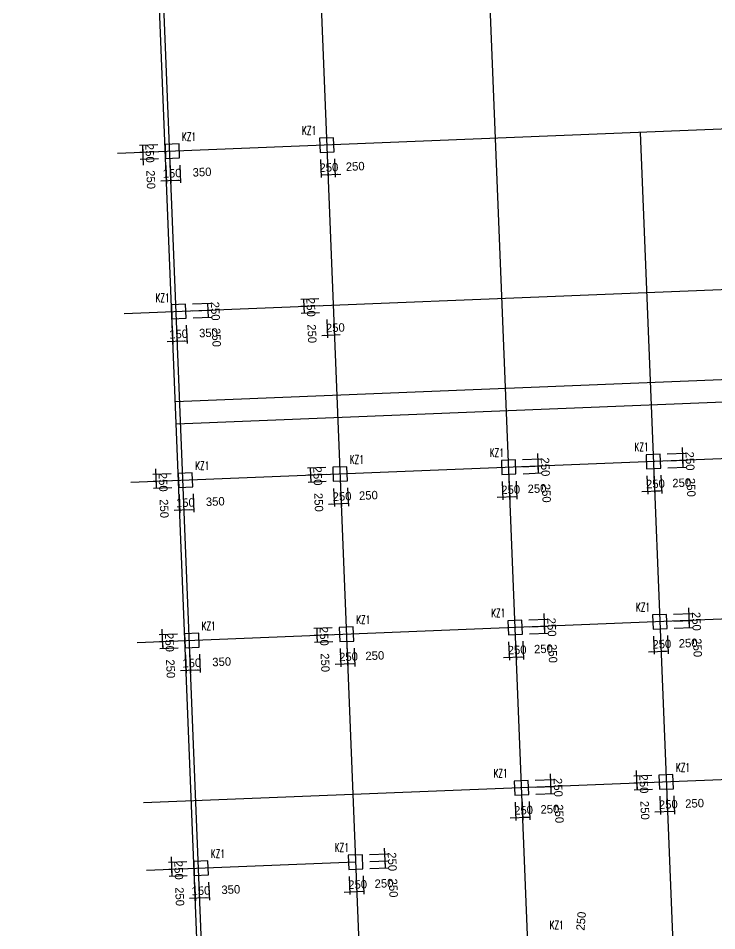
# Model space of a CAD drawing. Extents: x 387171 to 699106, y 11966 to 245688.
# Drawn here: x 476181 to 501018, y 74493 to 106920 of the extents above; entities that cross this region are included whole.
import ezdxf

# ---------------------------------------------------------------- set-up
doc = ezdxf.new("R2010")
doc.units = 0
doc.header["$LTSCALE"] = 100
doc.header["$MEASUREMENT"] = 0
for name, color, linetype in [('COLU', 7, 'Continuous'), ('DIM', 3, 'Continuous'), ('DOTE', 253, 'Continuous'), ('NUM', 7, 'Continuous'), ('Q-dote', 253, 'Continuous')]:
    doc.layers.add(name, color=color, linetype=linetype)
doc.styles.add('hztxt', font='hztxt')
doc.styles.get("Standard").update_dxf_attribs({"font": 'standard'})
doc.dimstyles.get("Standard").update_dxf_attribs({"dimtxt": 300, "dimasz": 100, "dimexe": 100, "dimexo": 250, "dimgap": 100, "dimtad": 0, "dimtoh": 1, "dimdec": 0, "dimdsep": 46, "dimcen": 0.09, "dimclrt": 7, "dimadec": 0, "dimazin": 0, "dimtfac": 1, "dimtdec": 4, "dimtofl": 0, "dimtmove": 0, "dimatfit": 3, "dimfxl": 1, "dimtolj": 1, "dimtzin": 0, "dimarcsym": 0})

# ---------------------------------------------------------------- blocks, each defined once
blk = doc.blocks.new('*D1475')
at = {"layer": 'DIM', "color": 0, "linetype": 'ByBlock', "lineweight": -2}
for p, q in [((498155, 80188), (498182, 79538)), ((498713, 80010), (498064, 79984)), ((498723, 79760), (498074, 79734))]:
    blk.add_line(p, q, dxfattribs=at)
for points in [[(498163, 79988), (498143, 80087), (498176, 80088)], [(498174, 79738), (498194, 79639), (498161, 79637)]]:
    blk.add_solid(points, dxfattribs=at)
at = {"layer": 'DIM', "color": 7, "linetype": 'Continuous', "lineweight": -2, "insert": (498425, 79708), "char_height": 300, "width": 566.67, "attachment_point": 5, "rotation": 272.2988, "style": 'hztxt'}
blk.add_mtext('250', dxfattribs=at)
blk = doc.blocks.new('*D1007')
at = {"layer": 'DIM', "color": 0, "linetype": 'ByBlock', "lineweight": -2}
for p, q in [((498723, 79760), (498074, 79734)), ((498733, 79510), (498084, 79484)), ((498174, 79738), (498184, 79488))]:
    blk.add_line(p, q, dxfattribs=at)
for points in [[(498174, 79738), (498194, 79639), (498161, 79637)], [(498184, 79488), (498163, 79587), (498196, 79589)]]:
    blk.add_solid(points, dxfattribs=at)
at = {"layer": 'DIM', "color": 7, "linetype": 'Continuous', "lineweight": -2, "insert": (498462, 78772), "char_height": 300, "width": 566.67, "attachment_point": 5, "rotation": 272.2988, "style": 'hztxt'}
blk.add_mtext('250', dxfattribs=at)
blk = doc.blocks.new('*D597')
at = {"layer": 'DIM', "color": 0, "linetype": 'ByBlock', "lineweight": -2}
for p, q in [((498993, 79271), (499019, 78621)), ((499243, 79281), (499269, 78631)), ((498815, 78713), (499465, 78739))]:
    blk.add_line(p, q, dxfattribs=at)
for points in [[(499015, 78721), (498916, 78700), (498914, 78734)], [(499265, 78731), (499364, 78752), (499365, 78718)]]:
    blk.add_solid(points, dxfattribs=at)
at = {"layer": 'DIM', "color": 7, "linetype": 'Continuous', "lineweight": -2, "insert": (499295, 78982), "char_height": 300, "width": 566.67, "attachment_point": 5, "rotation": 2.2988, "style": 'hztxt'}
blk.add_mtext('250', dxfattribs=at)
blk = doc.blocks.new('*D519')
at = {"layer": 'DIM', "color": 0, "linetype": 'ByBlock', "lineweight": -2}
for p, q in [((499243, 79281), (499269, 78631)), ((499493, 79291), (499519, 78641)), ((499265, 78731), (499515, 78741))]:
    blk.add_line(p, q, dxfattribs=at)
for points in [[(499265, 78731), (499364, 78752), (499365, 78718)], [(499515, 78741), (499415, 78720), (499414, 78754)]]:
    blk.add_solid(points, dxfattribs=at)
at = {"layer": 'DIM', "color": 7, "linetype": 'Continuous', "lineweight": -2, "insert": (500230, 79020), "char_height": 300, "width": 566.67, "attachment_point": 5, "rotation": 2.2988, "style": 'hztxt'}
blk.add_mtext('250', dxfattribs=at)
blk = doc.blocks.new('*D109')
at = {"layer": 'DIM', "color": 0, "linetype": 'ByBlock', "lineweight": -2}
for p, q in [((498764, 84966), (498790, 84316)), ((499014, 84976), (499040, 84326)), ((498587, 84408), (499236, 84434))]:
    blk.add_line(p, q, dxfattribs=at)
for points in [[(498786, 84416), (498687, 84396), (498686, 84429)], [(499036, 84426), (499135, 84447), (499137, 84414)]]:
    blk.add_solid(points, dxfattribs=at)
at = {"layer": 'DIM', "color": 7, "linetype": 'Continuous', "lineweight": -2, "insert": (499066, 84678), "char_height": 300, "width": 566.67, "attachment_point": 5, "rotation": 2.2988, "style": 'hztxt'}
blk.add_mtext('250', dxfattribs=at)
blk = doc.blocks.new('*D2663')
at = {"layer": 'DIM', "color": 0, "linetype": 'ByBlock', "lineweight": -2}
for p, q in [((499014, 84976), (499040, 84326)), ((499264, 84986), (499290, 84336)), ((499036, 84426), (499286, 84436))]:
    blk.add_line(p, q, dxfattribs=at)
for points in [[(499036, 84426), (499135, 84447), (499137, 84414)], [(499286, 84436), (499187, 84416), (499185, 84449)]]:
    blk.add_solid(points, dxfattribs=at)
at = {"layer": 'DIM', "color": 7, "linetype": 'Continuous', "lineweight": -2, "insert": (500002, 84715), "char_height": 300, "width": 566.67, "attachment_point": 5, "rotation": 2.2988, "style": 'hztxt'}
blk.add_mtext('250', dxfattribs=at)
blk = doc.blocks.new('*D2628')
at = {"layer": 'DIM', "color": 0, "linetype": 'ByBlock', "lineweight": -2}
for p, q in [((499494, 85496), (500143, 85522)), ((500053, 85268), (500043, 85518)), ((499504, 85246), (500153, 85272))]:
    blk.add_line(p, q, dxfattribs=at)
for points in [[(500043, 85518), (500064, 85418), (500031, 85417)], [(500053, 85268), (500033, 85367), (500066, 85368)]]:
    blk.add_solid(points, dxfattribs=at)
at = {"layer": 'DIM', "color": 7, "linetype": 'Continuous', "lineweight": -2, "insert": (500332, 84552), "char_height": 300, "width": 566.67, "attachment_point": 5, "rotation": 272.2988, "style": 'hztxt'}
blk.add_mtext('250', dxfattribs=at)
blk = doc.blocks.new('*D2179')
at = {"layer": 'DIM', "color": 0, "linetype": 'ByBlock', "lineweight": -2}
for p, q in [((500051, 85318), (500025, 85967)), ((499484, 85745), (500133, 85771)), ((499494, 85496), (500143, 85522))]:
    blk.add_line(p, q, dxfattribs=at)
for points in [[(500033, 85767), (500013, 85867), (500046, 85868)], [(500043, 85518), (500064, 85418), (500031, 85417)]]:
    blk.add_solid(points, dxfattribs=at)
at = {"layer": 'DIM', "color": 7, "linetype": 'Continuous', "lineweight": -2, "insert": (500295, 85487), "char_height": 300, "width": 566.67, "attachment_point": 5, "rotation": 272.2988, "style": 'hztxt'}
blk.add_mtext('250', dxfattribs=at)
blk = doc.blocks.new('*D1753')
at = {"layer": 'DIM', "color": 0, "linetype": 'ByBlock', "lineweight": -2}
for p, q in [((498536, 90661), (498562, 90012)), ((498785, 90671), (498812, 90022)), ((498358, 90104), (499007, 90130))]:
    blk.add_line(p, q, dxfattribs=at)
for points in [[(498558, 90112), (498458, 90091), (498457, 90124)], [(498808, 90122), (498907, 90142), (498908, 90109)]]:
    blk.add_solid(points, dxfattribs=at)
at = {"layer": 'DIM', "color": 7, "linetype": 'Continuous', "lineweight": -2, "insert": (498838, 90373), "char_height": 300, "width": 566.67, "attachment_point": 5, "rotation": 2.2988, "style": 'hztxt'}
blk.add_mtext('250', dxfattribs=at)
blk = doc.blocks.new('*D1670')
at = {"layer": 'DIM', "color": 0, "linetype": 'ByBlock', "lineweight": -2}
for p, q in [((498785, 90671), (498812, 90022)), ((499035, 90681), (499061, 90032)), ((498808, 90122), (499057, 90132))]:
    blk.add_line(p, q, dxfattribs=at)
for points in [[(498808, 90122), (498907, 90142), (498908, 90109)], [(499057, 90132), (498958, 90111), (498957, 90144)]]:
    blk.add_solid(points, dxfattribs=at)
at = {"layer": 'DIM', "color": 7, "linetype": 'Continuous', "lineweight": -2, "insert": (499773, 90411), "char_height": 300, "width": 566.67, "attachment_point": 5, "rotation": 2.2988, "style": 'hztxt'}
blk.add_mtext('250', dxfattribs=at)
blk = doc.blocks.new('*D1255')
at = {"layer": 'DIM', "color": 0, "linetype": 'ByBlock', "lineweight": -2}
for p, q in [((499265, 91191), (499914, 91217)), ((499825, 90963), (499815, 91213)), ((499275, 90941), (499925, 90967))]:
    blk.add_line(p, q, dxfattribs=at)
for points in [[(499815, 91213), (499835, 91114), (499802, 91112)], [(499825, 90963), (499804, 91063), (499837, 91064)]]:
    blk.add_solid(points, dxfattribs=at)
at = {"layer": 'DIM', "color": 7, "linetype": 'Continuous', "lineweight": -2, "insert": (500104, 90247), "char_height": 300, "width": 566.67, "attachment_point": 5, "rotation": 272.2988, "style": 'hztxt'}
blk.add_mtext('250', dxfattribs=at)
blk = doc.blocks.new('*D790')
at = {"layer": 'DIM', "color": 0, "linetype": 'ByBlock', "lineweight": -2}
for p, q in [((499255, 91441), (499904, 91467)), ((499823, 91013), (499797, 91663)), ((499265, 91191), (499914, 91217))]:
    blk.add_line(p, q, dxfattribs=at)
for points in [[(499805, 91463), (499784, 91562), (499817, 91563)], [(499815, 91213), (499835, 91114), (499802, 91112)]]:
    blk.add_solid(points, dxfattribs=at)
at = {"layer": 'DIM', "color": 7, "linetype": 'Continuous', "lineweight": -2, "insert": (500066, 91183), "char_height": 300, "width": 566.67, "attachment_point": 5, "rotation": 272.2988, "style": 'hztxt'}
blk.add_mtext('250', dxfattribs=at)
blk = doc.blocks.new('*D2690')
at = {"layer": 'DIM', "color": 0, "linetype": 'ByBlock', "lineweight": -2}
for p, q in [((493847, 79064), (493873, 78414)), ((494097, 79074), (494123, 78424)), ((493669, 78506), (494319, 78532))]:
    blk.add_line(p, q, dxfattribs=at)
for points in [[(493869, 78514), (493770, 78494), (493769, 78527)], [(494119, 78524), (494218, 78545), (494220, 78512)]]:
    blk.add_solid(points, dxfattribs=at)
at = {"layer": 'DIM', "color": 7, "linetype": 'Continuous', "lineweight": -2, "insert": (494149, 78776), "char_height": 300, "width": 566.67, "attachment_point": 5, "rotation": 2.2988, "style": 'hztxt'}
blk.add_mtext('250', dxfattribs=at)
blk = doc.blocks.new('*D2617')
at = {"layer": 'DIM', "color": 0, "linetype": 'ByBlock', "lineweight": -2}
for p, q in [((494097, 79074), (494123, 78424)), ((494347, 79084), (494373, 78435)), ((494119, 78524), (494369, 78534))]:
    blk.add_line(p, q, dxfattribs=at)
for points in [[(494119, 78524), (494218, 78545), (494220, 78512)], [(494369, 78534), (494269, 78514), (494268, 78547)]]:
    blk.add_solid(points, dxfattribs=at)
at = {"layer": 'DIM', "color": 7, "linetype": 'Continuous', "lineweight": -2, "insert": (495085, 78813), "char_height": 300, "width": 566.67, "attachment_point": 5, "rotation": 2.2988, "style": 'hztxt'}
blk.add_mtext('250', dxfattribs=at)
blk = doc.blocks.new('*D2211')
at = {"layer": 'DIM', "color": 0, "linetype": 'ByBlock', "lineweight": -2}
for p, q in [((494576, 79594), (495226, 79620)), ((495136, 79366), (495126, 79616)), ((494586, 79344), (495236, 79370))]:
    blk.add_line(p, q, dxfattribs=at)
for points in [[(495126, 79616), (495147, 79516), (495113, 79515)], [(495136, 79366), (495115, 79465), (495149, 79466)]]:
    blk.add_solid(points, dxfattribs=at)
at = {"layer": 'DIM', "color": 7, "linetype": 'Continuous', "lineweight": -2, "insert": (495415, 78650), "char_height": 300, "width": 566.67, "attachment_point": 5, "rotation": 272.2988, "style": 'hztxt'}
blk.add_mtext('250', dxfattribs=at)
blk = doc.blocks.new('*D1743')
at = {"layer": 'DIM', "color": 0, "linetype": 'ByBlock', "lineweight": -2}
for p, q in [((494566, 79843), (495216, 79869)), ((495134, 79416), (495108, 80065)), ((494576, 79594), (495226, 79620))]:
    blk.add_line(p, q, dxfattribs=at)
for points in [[(495116, 79865), (495095, 79965), (495129, 79966)], [(495126, 79616), (495147, 79516), (495113, 79515)]]:
    blk.add_solid(points, dxfattribs=at)
at = {"layer": 'DIM', "color": 7, "linetype": 'Continuous', "lineweight": -2, "insert": (495377, 79585), "char_height": 300, "width": 566.67, "attachment_point": 5, "rotation": 272.2988, "style": 'hztxt'}
blk.add_mtext('250', dxfattribs=at)
blk = doc.blocks.new('*D1336')
at = {"layer": 'DIM', "color": 0, "linetype": 'ByBlock', "lineweight": -2}
for p, q in [((495832, 74139), (496480, 74082)), ((496380, 74091), (496358, 73842)), ((495810, 73890), (496458, 73833))]:
    blk.add_line(p, q, dxfattribs=at)
for points in [[(496358, 73842), (496350, 73943), (496384, 73940)], [(496380, 74091), (496388, 73990), (496355, 73993)]]:
    blk.add_solid(points, dxfattribs=at)
at = {"layer": 'DIM', "color": 7, "linetype": 'Continuous', "lineweight": -2, "insert": (496195, 74836), "char_height": 300, "width": 566.67, "attachment_point": 5, "rotation": 84.9316, "style": 'hztxt'}
blk.add_mtext('250', dxfattribs=at)
blk = doc.blocks.new('*D333')
at = {"layer": 'DIM', "color": 0, "linetype": 'ByBlock', "lineweight": -2}
for p, q in [((493618, 84759), (493645, 84110)), ((493868, 84769), (493894, 84120)), ((493441, 84202), (494090, 84228))]:
    blk.add_line(p, q, dxfattribs=at)
for points in [[(493640, 84210), (493541, 84189), (493540, 84222)], [(493890, 84220), (493990, 84240), (493991, 84207)]]:
    blk.add_solid(points, dxfattribs=at)
at = {"layer": 'DIM', "color": 7, "linetype": 'Continuous', "lineweight": -2, "insert": (493920, 84471), "char_height": 300, "width": 566.67, "attachment_point": 5, "rotation": 2.2988, "style": 'hztxt'}
blk.add_mtext('250', dxfattribs=at)
blk = doc.blocks.new('*D2895')
at = {"layer": 'DIM', "color": 0, "linetype": 'ByBlock', "lineweight": -2}
for p, q in [((493868, 84769), (493894, 84120)), ((494118, 84779), (494144, 84130)), ((493890, 84220), (494140, 84230))]:
    blk.add_line(p, q, dxfattribs=at)
for points in [[(493890, 84220), (493990, 84240), (493991, 84207)], [(494140, 84230), (494041, 84209), (494040, 84242)]]:
    blk.add_solid(points, dxfattribs=at)
at = {"layer": 'DIM', "color": 7, "linetype": 'Continuous', "lineweight": -2, "insert": (494856, 84509), "char_height": 300, "width": 566.67, "attachment_point": 5, "rotation": 2.2988, "style": 'hztxt'}
blk.add_mtext('250', dxfattribs=at)
blk = doc.blocks.new('*D2512')
at = {"layer": 'DIM', "color": 0, "linetype": 'ByBlock', "lineweight": -2}
for p, q in [((494348, 85289), (494997, 85315)), ((494907, 85061), (494897, 85311)), ((494358, 85039), (495007, 85065))]:
    blk.add_line(p, q, dxfattribs=at)
for points in [[(494897, 85311), (494918, 85212), (494885, 85211)], [(494907, 85061), (494887, 85161), (494920, 85162)]]:
    blk.add_solid(points, dxfattribs=at)
at = {"layer": 'DIM', "color": 7, "linetype": 'Continuous', "lineweight": -2, "insert": (495186, 84345), "char_height": 300, "width": 566.67, "attachment_point": 5, "rotation": 272.2988, "style": 'hztxt'}
blk.add_mtext('250', dxfattribs=at)
blk = doc.blocks.new('*D2425')
at = {"layer": 'DIM', "color": 0, "linetype": 'ByBlock', "lineweight": -2}
for p, q in [((494905, 85111), (494879, 85761)), ((494338, 85539), (494987, 85565)), ((494348, 85289), (494997, 85315))]:
    blk.add_line(p, q, dxfattribs=at)
for points in [[(494887, 85561), (494867, 85660), (494900, 85661)], [(494897, 85311), (494918, 85212), (494885, 85211)]]:
    blk.add_solid(points, dxfattribs=at)
at = {"layer": 'DIM', "color": 7, "linetype": 'Continuous', "lineweight": -2, "insert": (495149, 85281), "char_height": 300, "width": 566.67, "attachment_point": 5, "rotation": 272.2988, "style": 'hztxt'}
blk.add_mtext('250', dxfattribs=at)
blk = doc.blocks.new('*D1320')
at = {"layer": 'DIM', "color": 0, "linetype": 'ByBlock', "lineweight": -2}
for p, q in [((493390, 90455), (493416, 89805)), ((493640, 90465), (493666, 89815)), ((493212, 89897), (493862, 89923))]:
    blk.add_line(p, q, dxfattribs=at)
for points in [[(493412, 89905), (493313, 89885), (493311, 89918)], [(493662, 89915), (493761, 89936), (493762, 89903)]]:
    blk.add_solid(points, dxfattribs=at)
at = {"layer": 'DIM', "color": 7, "linetype": 'Continuous', "lineweight": -2, "insert": (493692, 90167), "char_height": 300, "width": 566.67, "attachment_point": 5, "rotation": 2.2988, "style": 'hztxt'}
blk.add_mtext('250', dxfattribs=at)
blk = doc.blocks.new('*D897')
at = {"layer": 'DIM', "color": 0, "linetype": 'ByBlock', "lineweight": -2}
for p, q in [((493889, 90475), (493915, 89825)), ((493640, 90465), (493666, 89815)), ((493662, 89915), (493911, 89925))]:
    blk.add_line(p, q, dxfattribs=at)
for points in [[(493662, 89915), (493761, 89936), (493762, 89903)], [(493911, 89925), (493812, 89905), (493811, 89938)]]:
    blk.add_solid(points, dxfattribs=at)
at = {"layer": 'DIM', "color": 7, "linetype": 'Continuous', "lineweight": -2, "insert": (494627, 90204), "char_height": 300, "width": 566.67, "attachment_point": 5, "rotation": 2.2988, "style": 'hztxt'}
blk.add_mtext('250', dxfattribs=at)
blk = doc.blocks.new('*D447')
at = {"layer": 'DIM', "color": 0, "linetype": 'ByBlock', "lineweight": -2}
for p, q in [((494119, 90984), (494769, 91011)), ((494679, 90757), (494669, 91007)), ((494129, 90735), (494779, 90761))]:
    blk.add_line(p, q, dxfattribs=at)
for points in [[(494669, 91007), (494689, 90907), (494656, 90906)], [(494679, 90757), (494658, 90856), (494691, 90857)]]:
    blk.add_solid(points, dxfattribs=at)
at = {"layer": 'DIM', "color": 7, "linetype": 'Continuous', "lineweight": -2, "insert": (494958, 90041), "char_height": 300, "width": 566.67, "attachment_point": 5, "rotation": 272.2988, "style": 'hztxt'}
blk.add_mtext('250', dxfattribs=at)
blk = doc.blocks.new('*D409')
at = {"layer": 'DIM', "color": 0, "linetype": 'ByBlock', "lineweight": -2}
for p, q in [((494677, 90807), (494651, 91456)), ((494109, 91234), (494759, 91260)), ((494119, 90984), (494769, 91011))]:
    blk.add_line(p, q, dxfattribs=at)
for points in [[(494659, 91256), (494638, 91356), (494671, 91357)], [(494669, 91007), (494689, 90907), (494656, 90906)]]:
    blk.add_solid(points, dxfattribs=at)
at = {"layer": 'DIM', "color": 7, "linetype": 'Continuous', "lineweight": -2, "insert": (494920, 90976), "char_height": 300, "width": 566.67, "attachment_point": 5, "rotation": 272.2988, "style": 'hztxt'}
blk.add_mtext('250', dxfattribs=at)
blk = doc.blocks.new('*D1573')
at = {"layer": 'DIM', "color": 0, "linetype": 'ByBlock', "lineweight": -2}
for p, q in [((482173, 76944), (481523, 76918)), ((481615, 77122), (481641, 76472)), ((482183, 76694), (481533, 76668))]:
    blk.add_line(p, q, dxfattribs=at)
for points in [[(481623, 76922), (481602, 77021), (481636, 77022)], [(481633, 76672), (481654, 76573), (481621, 76572)]]:
    blk.add_solid(points, dxfattribs=at)
at = {"layer": 'DIM', "color": 7, "linetype": 'Continuous', "lineweight": -2, "insert": (481885, 76642), "char_height": 300, "width": 566.67, "attachment_point": 5, "rotation": 272.2988, "style": 'hztxt'}
blk.add_mtext('250', dxfattribs=at)
blk = doc.blocks.new('*D1144')
at = {"layer": 'DIM', "color": 0, "linetype": 'ByBlock', "lineweight": -2}
for p, q in [((482183, 76694), (481533, 76668)), ((481633, 76672), (481643, 76422)), ((482193, 76444), (481543, 76418))]:
    blk.add_line(p, q, dxfattribs=at)
for points in [[(481633, 76672), (481654, 76573), (481621, 76572)], [(481643, 76422), (481623, 76522), (481656, 76523)]]:
    blk.add_solid(points, dxfattribs=at)
at = {"layer": 'DIM', "color": 7, "linetype": 'Continuous', "lineweight": -2, "insert": (481922, 75707), "char_height": 300, "width": 566.67, "attachment_point": 5, "rotation": 272.2988, "style": 'hztxt'}
blk.add_mtext('250', dxfattribs=at)
blk = doc.blocks.new('*D1070')
at = {"layer": 'DIM', "color": 0, "linetype": 'ByBlock', "lineweight": -2}
for p, q in [((482453, 76205), (482479, 75555)), ((482602, 76211), (482629, 75561)), ((482275, 75647), (482824, 75669))]:
    blk.add_line(p, q, dxfattribs=at)
for points in [[(482475, 75655), (482375, 75634), (482374, 75668)], [(482625, 75661), (482724, 75682), (482725, 75648)]]:
    blk.add_solid(points, dxfattribs=at)
at = {"layer": 'DIM', "color": 7, "linetype": 'Continuous', "lineweight": -2, "insert": (482676, 75913), "char_height": 300, "width": 476.67, "attachment_point": 5, "rotation": 2.2988, "style": 'hztxt'}
blk.add_mtext('150', dxfattribs=at)
blk = doc.blocks.new('*D652')
at = {"layer": 'DIM', "color": 0, "linetype": 'ByBlock', "lineweight": -2}
for p, q in [((482602, 76211), (482629, 75561)), ((482952, 76225), (482978, 75575)), ((482625, 75661), (482974, 75675))]:
    blk.add_line(p, q, dxfattribs=at)
for points in [[(482625, 75661), (482724, 75682), (482725, 75648)], [(482974, 75675), (482875, 75654), (482874, 75688)]]:
    blk.add_solid(points, dxfattribs=at)
at = {"layer": 'DIM', "color": 7, "linetype": 'Continuous', "lineweight": -2, "insert": (483740, 75956), "char_height": 300, "width": 566.67, "attachment_point": 5, "rotation": 2.2988, "style": 'hztxt'}
blk.add_mtext('350', dxfattribs=at)
blk = doc.blocks.new('*D211')
at = {"layer": 'DIM', "color": 0, "linetype": 'ByBlock', "lineweight": -2}
for p, q in [((487948, 76425), (487974, 75776)), ((488198, 76435), (488224, 75786)), ((487770, 75868), (488420, 75894))]:
    blk.add_line(p, q, dxfattribs=at)
for points in [[(487970, 75876), (487871, 75855), (487870, 75888)], [(488220, 75886), (488319, 75906), (488321, 75873)]]:
    blk.add_solid(points, dxfattribs=at)
at = {"layer": 'DIM', "color": 7, "linetype": 'Continuous', "lineweight": -2, "insert": (488250, 76137), "char_height": 300, "width": 566.67, "attachment_point": 5, "rotation": 2.2988, "style": 'hztxt'}
blk.add_mtext('250', dxfattribs=at)
blk = doc.blocks.new('*D176')
at = {"layer": 'DIM', "color": 0, "linetype": 'ByBlock', "lineweight": -2}
for p, q in [((488198, 76435), (488224, 75786)), ((488448, 76445), (488474, 75796)), ((488220, 75886), (488470, 75896))]:
    blk.add_line(p, q, dxfattribs=at)
for points in [[(488220, 75886), (488319, 75906), (488321, 75873)], [(488470, 75896), (488371, 75875), (488369, 75908)]]:
    blk.add_solid(points, dxfattribs=at)
at = {"layer": 'DIM', "color": 7, "linetype": 'Continuous', "lineweight": -2, "insert": (489186, 76175), "char_height": 300, "width": 566.67, "attachment_point": 5, "rotation": 2.2988, "style": 'hztxt'}
blk.add_mtext('250', dxfattribs=at)
blk = doc.blocks.new('*D2720')
at = {"layer": 'DIM', "color": 0, "linetype": 'ByBlock', "lineweight": -2}
for p, q in [((488677, 76955), (489327, 76981)), ((489237, 76727), (489227, 76977)), ((488688, 76705), (489337, 76731))]:
    blk.add_line(p, q, dxfattribs=at)
for points in [[(489227, 76977), (489248, 76878), (489214, 76876)], [(489237, 76727), (489216, 76826), (489250, 76828)]]:
    blk.add_solid(points, dxfattribs=at)
at = {"layer": 'DIM', "color": 7, "linetype": 'Continuous', "lineweight": -2, "insert": (489516, 76011), "char_height": 300, "width": 566.67, "attachment_point": 5, "rotation": 272.2988, "style": 'hztxt'}
blk.add_mtext('250', dxfattribs=at)
blk = doc.blocks.new('*D2333')
at = {"layer": 'DIM', "color": 0, "linetype": 'ByBlock', "lineweight": -2}
for p, q in [((488667, 77205), (489317, 77231)), ((489235, 76777), (489209, 77427)), ((488677, 76955), (489327, 76981))]:
    blk.add_line(p, q, dxfattribs=at)
for points in [[(489217, 77227), (489196, 77326), (489230, 77327)], [(489227, 76977), (489248, 76878), (489214, 76876)]]:
    blk.add_solid(points, dxfattribs=at)
at = {"layer": 'DIM', "color": 7, "linetype": 'Continuous', "lineweight": -2, "insert": (489478, 76947), "char_height": 300, "width": 566.67, "attachment_point": 5, "rotation": 272.2988, "style": 'hztxt'}
blk.add_mtext('250', dxfattribs=at)
blk = doc.blocks.new('*D2248')
at = {"layer": 'DIM', "color": 0, "linetype": 'ByBlock', "lineweight": -2}
for p, q in [((481848, 85037), (481198, 85011)), ((481290, 85215), (481316, 84566)), ((481858, 84788), (481208, 84762))]:
    blk.add_line(p, q, dxfattribs=at)
for points in [[(481298, 85015), (481278, 85115), (481311, 85116)], [(481308, 84766), (481329, 84666), (481296, 84665)]]:
    blk.add_solid(points, dxfattribs=at)
at = {"layer": 'DIM', "color": 7, "linetype": 'Continuous', "lineweight": -2, "insert": (481560, 84735), "char_height": 300, "width": 566.67, "attachment_point": 5, "rotation": 272.2988, "style": 'hztxt'}
blk.add_mtext('250', dxfattribs=at)
blk = doc.blocks.new('*D1821')
at = {"layer": 'DIM', "color": 0, "linetype": 'ByBlock', "lineweight": -2}
for p, q in [((481858, 84788), (481208, 84762)), ((481308, 84766), (481318, 84516)), ((481868, 84538), (481218, 84512))]:
    blk.add_line(p, q, dxfattribs=at)
for points in [[(481308, 84766), (481329, 84666), (481296, 84665)], [(481318, 84516), (481298, 84615), (481331, 84616)]]:
    blk.add_solid(points, dxfattribs=at)
at = {"layer": 'DIM', "color": 7, "linetype": 'Continuous', "lineweight": -2, "insert": (481597, 83800), "char_height": 300, "width": 566.67, "attachment_point": 5, "rotation": 272.2988, "style": 'hztxt'}
blk.add_mtext('250', dxfattribs=at)
blk = doc.blocks.new('*D1365')
at = {"layer": 'DIM', "color": 0, "linetype": 'ByBlock', "lineweight": -2}
for p, q in [((482128, 84298), (482154, 83649)), ((482278, 84304), (482304, 83655)), ((481950, 83741), (482499, 83763))]:
    blk.add_line(p, q, dxfattribs=at)
for points in [[(482150, 83749), (482050, 83728), (482049, 83761)], [(482300, 83755), (482399, 83775), (482400, 83742)]]:
    blk.add_solid(points, dxfattribs=at)
at = {"layer": 'DIM', "color": 7, "linetype": 'Continuous', "lineweight": -2, "insert": (482351, 84007), "char_height": 300, "width": 476.67, "attachment_point": 5, "rotation": 2.2988, "style": 'hztxt'}
blk.add_mtext('150', dxfattribs=at)
blk = doc.blocks.new('*D1338')
at = {"layer": 'DIM', "color": 0, "linetype": 'ByBlock', "lineweight": -2}
for p, q in [((482627, 84318), (482653, 83669)), ((482278, 84304), (482304, 83655)), ((482300, 83755), (482649, 83769))]:
    blk.add_line(p, q, dxfattribs=at)
for points in [[(482300, 83755), (482399, 83775), (482400, 83742)], [(482649, 83769), (482550, 83748), (482549, 83781)]]:
    blk.add_solid(points, dxfattribs=at)
at = {"layer": 'DIM', "color": 7, "linetype": 'Continuous', "lineweight": -2, "insert": (483415, 84050), "char_height": 300, "width": 566.67, "attachment_point": 5, "rotation": 2.2988, "style": 'hztxt'}
blk.add_mtext('350', dxfattribs=at)
blk = doc.blocks.new('*D860')
at = {"layer": 'DIM', "color": 0, "linetype": 'ByBlock', "lineweight": -2}
for p, q in [((487343, 85258), (486694, 85232)), ((487353, 85008), (486704, 84982)), ((486794, 85236), (486804, 84986))]:
    blk.add_line(p, q, dxfattribs=at)
for points in [[(486794, 85236), (486814, 85137), (486781, 85135)], [(486804, 84986), (486783, 85085), (486816, 85087)]]:
    blk.add_solid(points, dxfattribs=at)
at = {"layer": 'DIM', "color": 7, "linetype": 'Continuous', "lineweight": -2, "insert": (487055, 84956), "char_height": 300, "width": 566.67, "attachment_point": 5, "rotation": 272.2988, "style": 'hztxt'}
blk.add_mtext('250', dxfattribs=at)
blk = doc.blocks.new('*D455')
at = {"layer": 'DIM', "color": 0, "linetype": 'ByBlock', "lineweight": -2}
for p, q in [((487353, 85008), (486704, 84982)), ((486804, 84986), (486814, 84736)), ((487363, 84758), (486714, 84732))]:
    blk.add_line(p, q, dxfattribs=at)
for points in [[(486804, 84986), (486824, 84887), (486791, 84886)], [(486814, 84736), (486793, 84836), (486827, 84837)]]:
    blk.add_solid(points, dxfattribs=at)
at = {"layer": 'DIM', "color": 7, "linetype": 'Continuous', "lineweight": -2, "insert": (487093, 84021), "char_height": 300, "width": 566.67, "attachment_point": 5, "rotation": 272.2988, "style": 'hztxt'}
blk.add_mtext('250', dxfattribs=at)
blk = doc.blocks.new('*D381')
at = {"layer": 'DIM', "color": 0, "linetype": 'ByBlock', "lineweight": -2}
for p, q in [((487623, 84519), (487649, 83869)), ((487873, 84529), (487899, 83879)), ((487445, 83961), (488095, 83987))]:
    blk.add_line(p, q, dxfattribs=at)
for points in [[(487895, 83979), (487994, 84000), (487996, 83967)], [(487645, 83969), (487546, 83948), (487545, 83982)]]:
    blk.add_solid(points, dxfattribs=at)
at = {"layer": 'DIM', "color": 7, "linetype": 'Continuous', "lineweight": -2, "insert": (487925, 84231), "char_height": 300, "width": 566.67, "attachment_point": 5, "rotation": 2.2988, "style": 'hztxt'}
blk.add_mtext('250', dxfattribs=at)
blk = doc.blocks.new('*D2967')
at = {"layer": 'DIM', "color": 0, "linetype": 'ByBlock', "lineweight": -2}
for p, q in [((487873, 84529), (487899, 83879)), ((488123, 84539), (488149, 83889)), ((487895, 83979), (488145, 83989))]:
    blk.add_line(p, q, dxfattribs=at)
for points in [[(487895, 83979), (487994, 84000), (487996, 83967)], [(488145, 83989), (488046, 83969), (488044, 84002)]]:
    blk.add_solid(points, dxfattribs=at)
at = {"layer": 'DIM', "color": 7, "linetype": 'Continuous', "lineweight": -2, "insert": (488861, 84268), "char_height": 300, "width": 566.67, "attachment_point": 5, "rotation": 2.2988, "style": 'hztxt'}
blk.add_mtext('250', dxfattribs=at)
blk = doc.blocks.new('*D2528')
at = {"layer": 'DIM', "color": 0, "linetype": 'ByBlock', "lineweight": -2}
for p, q in [((481062, 90911), (481088, 90261)), ((481619, 90733), (480970, 90707)), ((481629, 90483), (480980, 90457))]:
    blk.add_line(p, q, dxfattribs=at)
for points in [[(481070, 90711), (481049, 90810), (481082, 90811)], [(481080, 90461), (481100, 90362), (481067, 90360)]]:
    blk.add_solid(points, dxfattribs=at)
at = {"layer": 'DIM', "color": 7, "linetype": 'Continuous', "lineweight": -2, "insert": (481331, 90431), "char_height": 300, "width": 566.67, "attachment_point": 5, "rotation": 272.2988, "style": 'hztxt'}
blk.add_mtext('250', dxfattribs=at)
blk = doc.blocks.new('*D2101')
at = {"layer": 'DIM', "color": 0, "linetype": 'ByBlock', "lineweight": -2}
for p, q in [((481629, 90483), (480980, 90457)), ((481639, 90233), (480990, 90207)), ((481080, 90461), (481090, 90211))]:
    blk.add_line(p, q, dxfattribs=at)
for points in [[(481080, 90461), (481100, 90362), (481067, 90360)], [(481090, 90211), (481069, 90310), (481102, 90312)]]:
    blk.add_solid(points, dxfattribs=at)
at = {"layer": 'DIM', "color": 7, "linetype": 'Continuous', "lineweight": -2, "insert": (481369, 89495), "char_height": 300, "width": 566.67, "attachment_point": 5, "rotation": 272.2988, "style": 'hztxt'}
blk.add_mtext('250', dxfattribs=at)
blk = doc.blocks.new('*D2015')
at = {"layer": 'DIM', "color": 0, "linetype": 'ByBlock', "lineweight": -2}
for p, q in [((481899, 89993), (481925, 89344)), ((482049, 90000), (482075, 89350)), ((481721, 89436), (482271, 89458))]:
    blk.add_line(p, q, dxfattribs=at)
for points in [[(481921, 89444), (481822, 89423), (481821, 89457)], [(482071, 89450), (482170, 89471), (482172, 89437)]]:
    blk.add_solid(points, dxfattribs=at)
at = {"layer": 'DIM', "color": 7, "linetype": 'Continuous', "lineweight": -2, "insert": (482122, 89702), "char_height": 300, "width": 476.67, "attachment_point": 5, "rotation": 2.2988, "style": 'hztxt'}
blk.add_mtext('150', dxfattribs=at)
blk = doc.blocks.new('*D1602')
at = {"layer": 'DIM', "color": 0, "linetype": 'ByBlock', "lineweight": -2}
for p, q in [((482049, 90000), (482075, 89350)), ((482399, 90014), (482425, 89364)), ((482071, 89450), (482421, 89464))]:
    blk.add_line(p, q, dxfattribs=at)
for points in [[(482071, 89450), (482170, 89471), (482172, 89437)], [(482421, 89464), (482321, 89443), (482320, 89477)]]:
    blk.add_solid(points, dxfattribs=at)
at = {"layer": 'DIM', "color": 7, "linetype": 'Continuous', "lineweight": -2, "insert": (483186, 89745), "char_height": 300, "width": 566.67, "attachment_point": 5, "rotation": 2.2988, "style": 'hztxt'}
blk.add_mtext('350', dxfattribs=at)
blk = doc.blocks.new('*D1134')
at = {"layer": 'DIM', "color": 0, "linetype": 'ByBlock', "lineweight": -2}
for p, q in [((487115, 90953), (486465, 90927)), ((486565, 90931), (486575, 90682)), ((487125, 90704), (486475, 90678))]:
    blk.add_line(p, q, dxfattribs=at)
for points in [[(486565, 90931), (486586, 90832), (486553, 90831)], [(486575, 90682), (486555, 90781), (486588, 90782)]]:
    blk.add_solid(points, dxfattribs=at)
at = {"layer": 'DIM', "color": 7, "linetype": 'Continuous', "lineweight": -2, "insert": (486827, 90651), "char_height": 300, "width": 566.67, "attachment_point": 5, "rotation": 272.2988, "style": 'hztxt'}
blk.add_mtext('250', dxfattribs=at)
blk = doc.blocks.new('*D1099')
at = {"layer": 'DIM', "color": 0, "linetype": 'ByBlock', "lineweight": -2}
for p, q in [((487125, 90704), (486475, 90678)), ((486575, 90682), (486585, 90432)), ((487135, 90454), (486485, 90428))]:
    blk.add_line(p, q, dxfattribs=at)
for points in [[(486575, 90682), (486596, 90582), (486563, 90581)], [(486585, 90432), (486565, 90531), (486598, 90532)]]:
    blk.add_solid(points, dxfattribs=at)
at = {"layer": 'DIM', "color": 7, "linetype": 'Continuous', "lineweight": -2, "insert": (486864, 89716), "char_height": 300, "width": 566.67, "attachment_point": 5, "rotation": 272.2988, "style": 'hztxt'}
blk.add_mtext('250', dxfattribs=at)
blk = doc.blocks.new('*D637')
at = {"layer": 'DIM', "color": 0, "linetype": 'ByBlock', "lineweight": -2}
for p, q in [((487395, 90214), (487421, 89565)), ((487644, 90224), (487671, 89575)), ((487217, 89657), (487866, 89683))]:
    blk.add_line(p, q, dxfattribs=at)
for points in [[(487417, 89665), (487317, 89644), (487316, 89677)], [(487666, 89675), (487766, 89695), (487767, 89662)]]:
    blk.add_solid(points, dxfattribs=at)
at = {"layer": 'DIM', "color": 7, "linetype": 'Continuous', "lineweight": -2, "insert": (487697, 89926), "char_height": 300, "width": 566.67, "attachment_point": 5, "rotation": 2.2988, "style": 'hztxt'}
blk.add_mtext('250', dxfattribs=at)
blk = doc.blocks.new('*D240')
at = {"layer": 'DIM', "color": 0, "linetype": 'ByBlock', "lineweight": -2}
for p, q in [((487644, 90224), (487671, 89575)), ((487894, 90234), (487920, 89585)), ((487666, 89675), (487916, 89685))]:
    blk.add_line(p, q, dxfattribs=at)
for points in [[(487666, 89675), (487766, 89695), (487767, 89662)], [(487916, 89685), (487817, 89664), (487816, 89697)]]:
    blk.add_solid(points, dxfattribs=at)
at = {"layer": 'DIM', "color": 7, "linetype": 'Continuous', "lineweight": -2, "insert": (488632, 89964), "char_height": 300, "width": 566.67, "attachment_point": 5, "rotation": 2.2988, "style": 'hztxt'}
blk.add_mtext('250', dxfattribs=at)
blk = doc.blocks.new('*D160')
at = {"layer": 'DIM', "color": 0, "linetype": 'ByBlock', "lineweight": -2}
for p, q in [((481658, 95989), (481684, 95339)), ((481808, 95995), (481834, 95345)), ((481481, 95431), (482030, 95453))]:
    blk.add_line(p, q, dxfattribs=at)
for points in [[(481680, 95439), (481581, 95418), (481580, 95452)], [(481830, 95445), (481930, 95466), (481931, 95432)]]:
    blk.add_solid(points, dxfattribs=at)
at = {"layer": 'DIM', "color": 7, "linetype": 'Continuous', "lineweight": -2, "insert": (481882, 95697), "char_height": 300, "width": 476.67, "attachment_point": 5, "rotation": 2.2988, "style": 'hztxt'}
blk.add_mtext('150', dxfattribs=at)
blk = doc.blocks.new('*D2753')
at = {"layer": 'DIM', "color": 0, "linetype": 'ByBlock', "lineweight": -2}
for p, q in [((481808, 95995), (481834, 95345)), ((482158, 96009), (482184, 95359)), ((481830, 95445), (482180, 95459))]:
    blk.add_line(p, q, dxfattribs=at)
for points in [[(481830, 95445), (481930, 95466), (481931, 95432)], [(482180, 95459), (482081, 95439), (482079, 95472)]]:
    blk.add_solid(points, dxfattribs=at)
at = {"layer": 'DIM', "color": 7, "linetype": 'Continuous', "lineweight": -2, "insert": (482946, 95740), "char_height": 300, "width": 566.67, "attachment_point": 5, "rotation": 2.2988, "style": 'hztxt'}
blk.add_mtext('350', dxfattribs=at)
blk = doc.blocks.new('*D2313')
at = {"layer": 'DIM', "color": 0, "linetype": 'ByBlock', "lineweight": -2}
for p, q in [((482388, 96518), (483037, 96544)), ((482947, 96291), (482937, 96540)), ((482398, 96269), (483047, 96295))]:
    blk.add_line(p, q, dxfattribs=at)
for points in [[(482937, 96540), (482958, 96441), (482925, 96440)], [(482947, 96291), (482927, 96390), (482960, 96391)]]:
    blk.add_solid(points, dxfattribs=at)
at = {"layer": 'DIM', "color": 7, "linetype": 'Continuous', "lineweight": -2, "insert": (483226, 95575), "char_height": 300, "width": 566.67, "attachment_point": 5, "rotation": 272.2988, "style": 'hztxt'}
blk.add_mtext('250', dxfattribs=at)
blk = doc.blocks.new('*D2279')
at = {"layer": 'DIM', "color": 0, "linetype": 'ByBlock', "lineweight": -2}
for p, q in [((482378, 96768), (483027, 96794)), ((482937, 96540), (482927, 96790)), ((482388, 96518), (483037, 96544))]:
    blk.add_line(p, q, dxfattribs=at)
for points in [[(482927, 96790), (482948, 96691), (482915, 96690)], [(482937, 96540), (482917, 96640), (482950, 96641)]]:
    blk.add_solid(points, dxfattribs=at)
at = {"layer": 'DIM', "color": 7, "linetype": 'Continuous', "lineweight": -2, "insert": (483189, 96510), "char_height": 300, "width": 566.67, "attachment_point": 5, "rotation": 272.2988, "style": 'hztxt'}
blk.add_mtext('250', dxfattribs=at)
blk = doc.blocks.new('*D1801')
at = {"layer": 'DIM', "color": 0, "linetype": 'ByBlock', "lineweight": -2}
for p, q in [((486874, 96949), (486225, 96923)), ((486884, 96699), (486235, 96673)), ((486325, 96927), (486335, 96677))]:
    blk.add_line(p, q, dxfattribs=at)
for points in [[(486325, 96927), (486345, 96827), (486312, 96826)], [(486335, 96677), (486314, 96776), (486347, 96777)]]:
    blk.add_solid(points, dxfattribs=at)
at = {"layer": 'DIM', "color": 7, "linetype": 'Continuous', "lineweight": -2, "insert": (486586, 96647), "char_height": 300, "width": 566.67, "attachment_point": 5, "rotation": 272.2988, "style": 'hztxt'}
blk.add_mtext('250', dxfattribs=at)
blk = doc.blocks.new('*D1397')
at = {"layer": 'DIM', "color": 0, "linetype": 'ByBlock', "lineweight": -2}
for p, q in [((486884, 96699), (486235, 96673)), ((486335, 96677), (486345, 96427)), ((486894, 96449), (486245, 96423))]:
    blk.add_line(p, q, dxfattribs=at)
for points in [[(486335, 96677), (486355, 96578), (486322, 96576)], [(486345, 96427), (486324, 96526), (486357, 96528)]]:
    blk.add_solid(points, dxfattribs=at)
at = {"layer": 'DIM', "color": 7, "linetype": 'Continuous', "lineweight": -2, "insert": (486624, 95711), "char_height": 300, "width": 566.67, "attachment_point": 5, "rotation": 272.2988, "style": 'hztxt'}
blk.add_mtext('250', dxfattribs=at)
blk = doc.blocks.new('*D1313')
at = {"layer": 'DIM', "color": 0, "linetype": 'ByBlock', "lineweight": -2}
for p, q in [((487154, 96209), (487180, 95560)), ((487404, 96219), (487430, 95570)), ((486976, 95652), (487626, 95678))]:
    blk.add_line(p, q, dxfattribs=at)
for points in [[(487176, 95660), (487077, 95639), (487075, 95672)], [(487426, 95670), (487525, 95690), (487526, 95657)]]:
    blk.add_solid(points, dxfattribs=at)
at = {"layer": 'DIM', "color": 7, "linetype": 'Continuous', "lineweight": -2, "insert": (487456, 95921), "char_height": 300, "width": 566.67, "attachment_point": 5, "rotation": 2.2988, "style": 'hztxt'}
blk.add_mtext('250', dxfattribs=at)
blk = doc.blocks.new('*D441')
at = {"layer": 'DIM', "color": 0, "linetype": 'ByBlock', "lineweight": -2}
for p, q in [((481146, 102423), (480496, 102397)), ((481156, 102173), (480506, 102147)), ((480596, 102401), (480606, 102151))]:
    blk.add_line(p, q, dxfattribs=at)
for points in [[(480596, 102401), (480617, 102302), (480584, 102301)], [(480606, 102151), (480586, 102251), (480619, 102252)]]:
    blk.add_solid(points, dxfattribs=at)
at = {"layer": 'DIM', "color": 7, "linetype": 'Continuous', "lineweight": -2, "insert": (480858, 102121), "char_height": 300, "width": 566.67, "attachment_point": 5, "rotation": 272.2988, "style": 'hztxt'}
blk.add_mtext('250', dxfattribs=at)
blk = doc.blocks.new('*D47')
at = {"layer": 'DIM', "color": 0, "linetype": 'ByBlock', "lineweight": -2}
for p, q in [((481156, 102173), (480506, 102147)), ((480598, 102351), (480624, 101702)), ((481166, 101924), (480516, 101898))]:
    blk.add_line(p, q, dxfattribs=at)
for points in [[(480606, 102151), (480586, 102251), (480619, 102252)], [(480616, 101902), (480637, 101802), (480604, 101801)]]:
    blk.add_solid(points, dxfattribs=at)
at = {"layer": 'DIM', "color": 7, "linetype": 'Continuous', "lineweight": -2, "insert": (480895, 101186), "char_height": 300, "width": 566.67, "attachment_point": 5, "rotation": 272.2988, "style": 'hztxt'}
blk.add_mtext('250', dxfattribs=at)
blk = doc.blocks.new('*D2968')
at = {"layer": 'DIM', "color": 0, "linetype": 'ByBlock', "lineweight": -2}
for p, q in [((486925, 101905), (486951, 101255)), ((487175, 101915), (487201, 101265)), ((486947, 101355), (487197, 101365))]:
    blk.add_line(p, q, dxfattribs=at)
for points in [[(486947, 101355), (487047, 101376), (487048, 101343)], [(487197, 101365), (487098, 101345), (487097, 101378)]]:
    blk.add_solid(points, dxfattribs=at)
at = {"layer": 'DIM', "color": 7, "linetype": 'Continuous', "lineweight": -2, "insert": (487227, 101617), "char_height": 300, "width": 566.67, "attachment_point": 5, "rotation": 2.2988, "style": 'hztxt'}
blk.add_mtext('250', dxfattribs=at)
blk = doc.blocks.new('*D2570')
at = {"layer": 'DIM', "color": 0, "linetype": 'ByBlock', "lineweight": -2}
for p, q in [((487175, 101915), (487201, 101265)), ((487425, 101925), (487451, 101275)), ((486997, 101357), (487647, 101383))]:
    blk.add_line(p, q, dxfattribs=at)
for points in [[(487197, 101365), (487098, 101345), (487097, 101378)], [(487447, 101375), (487546, 101396), (487548, 101363)]]:
    blk.add_solid(points, dxfattribs=at)
at = {"layer": 'DIM', "color": 7, "linetype": 'Continuous', "lineweight": -2, "insert": (488163, 101654), "char_height": 300, "width": 566.67, "attachment_point": 5, "rotation": 2.2988, "style": 'hztxt'}
blk.add_mtext('250', dxfattribs=at)
blk = doc.blocks.new('*D2331')
at = {"layer": 'DIM', "color": 0, "linetype": 'ByBlock', "lineweight": -2}
for p, q in [((481430, 101684), (481455, 101052)), ((481580, 101690), (481605, 101058)), ((481251, 101144), (481801, 101166))]:
    blk.add_line(p, q, dxfattribs=at)
for points in [[(481601, 101158), (481700, 101179), (481702, 101145)], [(481451, 101152), (481352, 101131), (481351, 101165)]]:
    blk.add_solid(points, dxfattribs=at)
at = {"layer": 'DIM', "color": 7, "linetype": 'Continuous', "lineweight": -2, "insert": (481652, 101410), "char_height": 300, "width": 476.67, "attachment_point": 5, "rotation": 2.2988, "style": 'hztxt'}
blk.add_mtext('150', dxfattribs=at)
blk = doc.blocks.new('*D2295')
at = {"layer": 'DIM', "color": 0, "linetype": 'ByBlock', "lineweight": -2}
for p, q in [((481580, 101690), (481605, 101058)), ((481929, 101704), (481955, 101072)), ((481601, 101158), (481951, 101172))]:
    blk.add_line(p, q, dxfattribs=at)
for points in [[(481601, 101158), (481700, 101179), (481702, 101145)], [(481951, 101172), (481851, 101151), (481850, 101185)]]:
    blk.add_solid(points, dxfattribs=at)
at = {"layer": 'DIM', "color": 7, "linetype": 'Continuous', "lineweight": -2, "insert": (482716, 101453), "char_height": 300, "width": 566.67, "attachment_point": 5, "rotation": 2.2988, "style": 'hztxt'}
blk.add_mtext('350', dxfattribs=at)
blk = doc.blocks.new('1')
at = {"layer": 'DOTE'}
blk.add_line((458698, 592855), (587451, 458371), dxfattribs=at)
blk = doc.blocks.new('后浇带现场')
at = {"color": 6, "lineweight": 30}
for points in [[(662200, 674230), (718557, 674230), (718557, 624270), (707583, 624270), (707286, 620897), (700215, 616964), (698139, 620873), (664797, 619534)], [(662200, 673430), (717757, 673430), (717757, 625070), (706851, 625070), (706526, 621390), (700538, 618060), (698609, 621692), (664765, 620333)]]:
    blk.add_lwpolyline(points, dxfattribs=at)
at = {"layer": 'Q-dote'}
blk.add_line((659263, 761135), (666731, 575100), dxfattribs=at)
at = {"color": 1, "lineweight": 30, "rotation": 318.5460777723208}
blk.add_blockref('1', (-77006, 620463), dxfattribs=at)

msp = doc.modelspace()

# ---------------------------------------------------------------- linework, layer by layer
at = {"color": 6, "lineweight": 30}
msp.add_lwpolyline([(476181.3, 232428.8), (494258.1, 233154.4), (494258.1, 231537.9), (540808.1, 231537.9), (540808.1, 232387.9), (590208.1, 232387.9), (590208.1, 232187.9), (593108.1, 232187.9), (593108.1, 230737.9), (608058.1, 230737.9), (608058.1, 231687.9), (648158.1, 231687.9), (648158.1, 230737.9), (657058.1, 230737.9), (657158.1, 196187.9), (658248.2, 196187.9), (663075.9, 83077.9), (659946, 47787.8), (654318.1, 48286.9), (653832.2, 42808.4), (496133.5, 56794.9), (482757.4, 68610.1), (476181.3, 232428.8)], dxfattribs=at)
at = {"layer": 'COLU'}
for points in [[(486915.3, 102154.6), (487414.9, 102174.6), (487394.8, 102674.2), (486895.3, 102654.2)], [(481419.7, 101933.8), (481919.3, 101953.9), (481899.3, 102453.4), (481399.7, 102433.4)], [(481648.4, 96238.5), (482148, 96258.5), (482127.9, 96758.1), (481628.3, 96738.1)], [(493379.8, 90704.6), (493879.4, 90724.6), (493859.3, 91224.2), (493359.7, 91204.2)], [(498525.6, 90911.1), (499025.2, 90931.2), (499005.2, 91430.8), (498505.6, 91410.7)], [(487384.6, 90463.9), (487884.2, 90484), (487864.1, 90983.6), (487364.5, 90963.5)], [(481889, 90243.3), (482388.6, 90263.3), (482368.6, 90762.9), (481869, 90742.9)], [(498754.3, 85215.7), (499253.9, 85235.8), (499233.8, 85735.4), (498734.2, 85715.3)], [(487613.2, 84768.5), (488112.8, 84788.5), (488092.8, 85288.1), (487593.2, 85268.1)], [(493608.4, 85009.1), (494108, 85029.2), (494087.9, 85528.8), (493588.3, 85508.7)], [(482117.7, 84547.9), (482617.3, 84567.9), (482597.2, 85067.5), (482097.6, 85047.5)], [(493837, 79313.7), (494336.6, 79333.8), (494316.6, 79833.4), (493817, 79813.3)], [(498982.9, 79520.3), (499482.5, 79540.4), (499462.4, 80040), (498962.8, 80019.9)], [(487938.1, 76675), (488437.7, 76695.1), (488417.7, 77194.7), (487918.1, 77174.6)], [(482442.6, 76454.4), (482942.1, 76474.5), (482922.1, 76974.1), (482422.5, 76954)]]:
    msp.add_lwpolyline(points, close=True, dxfattribs=at)
at = {"layer": 'DOTE'}
for p, q in [((495323.3, 48523.1), (487855.3, 234558.3)), ((481860.1, 234317.6), (489328.1, 48282.5)), ((476264.6, 234093), (483732.6, 48057.9)), ((506289.7, 103182.4), (479713.7, 102115.6)), ((498296.1, 102861.5), (500469.1, 48729.7)), ((506518.3, 97487), (479942.3, 96420.2)), ((513155.7, 91748.6), (480182.9, 90425)), ((506987.6, 85796.4), (480411.6, 84729.6)), ((507216.2, 80101), (480640.2, 79034.2)), ((488177.9, 76934.8), (480736.5, 76636.1))]:
    msp.add_line(p, q, dxfattribs=at)

# ---------------------------------------------------------------- block references
at = {"color": 3, "lineweight": 30}
msp.add_blockref('后浇带现场', (-182998.7, -527042.1), dxfattribs=at)

# ---------------------------------------------------------------- texts
at = {"layer": 'NUM', "color": 200, "width": 0.7}
for p in [(482001.3, 102559.5), (486273, 102780.3), (481063.3, 96835.9), (498093.6, 91536.8), (492947.8, 91330.3), (482474.6, 90869), (487970.2, 91089.6), (492997.7, 85634.9), (498143.5, 85841.4), (488198.8, 85394.2), (482703.3, 85173.6), (499568.5, 80146), (493080.7, 79939.5), (487435.4, 77300.7), (483028.2, 77080.1), (495076.2, 74544.8)]:
    msp.add_text('KZ1', height=300, dxfattribs=at).set_placement(p)

# ---------------------------------------------------------------- dimensions: what is measured, and where the dimension line sits
at = {"layer": 'DIM', "color": 200}
for p1, p2, distance, picture, middle in [((481395.7, 102433.4), (481405.7, 102183.5), -800, '*D441', (480837.4, 102629.2)), ((481405.7, 102183.5), (481415.7, 101933.8), -800, '*D47', (480874.9, 101693.8)), ((486915.3, 102154.6), (487165.1, 102164.6), -800, '*D2968', (486719.5, 101596.3)), ((487165.1, 102164.6), (487414.9, 102174.6), -800, '*D2570', (487654.9, 101633.8)), ((481419.7, 101933.8), (481569.6, 101939.8), -782.5, '*D2331', (481239.3, 101393.7)), ((482137.9, 96508.3), (482127.9, 96758.1), -800, '*D2279', (483168.3, 97018.1)), ((487123.9, 96958.7), (487133.9, 96708.9), -800, '*D1801', (486565.6, 97154.5)), ((487133.9, 96708.9), (487143.9, 96459.1), -800, '*D1397', (486603.1, 96219.1)), ((482148, 96258.5), (482137.9, 96508.3), -800, '*D2313', (483205.9, 96082.7)), ((487143.9, 96459.1), (487393.7, 96469.1), -800, '*D1313', (486948.1, 95900.8)), ((481648.4, 96238.5), (481798.2, 96244.5), -800, '*D160', (481468.7, 95680.8)), ((481798.2, 96244.5), (482148, 96258.5), -800, '*D2753', (482387.9, 95717.7)), ((493869.3, 90974.4), (493859.3, 91224.2), -800, '*D409', (494899.7, 91484.2)), ((499015.2, 91181), (499005.2, 91430.8), -800, '*D790', (500045.6, 91690.8)), ((487364.5, 90963.5), (487374.6, 90713.7), -800, '*D1134', (486806.2, 91159.3)), ((499025.2, 90931.2), (499015.2, 91181), -800, '*D1255', (500083.1, 90755.4)), ((481869, 90742.9), (481879, 90493.1), -800, '*D2528', (481310.7, 90938.7)), ((493879.4, 90724.6), (493869.3, 90974.4), -800, '*D447', (494937.3, 90548.8)), ((498525.6, 90911.1), (498775.4, 90921.2), -800, '*D1753', (498329.8, 90352.8)), ((498775.4, 90921.2), (499025.2, 90931.2), -800, '*D1670', (499265.2, 90390.4)), ((481879, 90493.1), (481889, 90243.3), -800, '*D2101', (481348.2, 90003.3)), ((487374.6, 90713.7), (487384.6, 90463.9), -800, '*D1099', (486843.8, 90223.9)), ((487384.6, 90463.9), (487634.4, 90473.9), -800, '*D637', (487188.8, 89905.6)), ((487634.4, 90473.9), (487884.2, 90484), -800, '*D240', (488124.2, 89943.1)), ((493379.8, 90704.6), (493629.6, 90714.6), -800, '*D1320', (493183.9, 90146.3)), ((493629.6, 90714.6), (493879.4, 90724.6), -800, '*D897', (494119.3, 90183.8)), ((481889, 90243.3), (482038.9, 90249.3), -800, '*D2015', (481709.3, 89685.6)), ((482038.9, 90249.3), (482388.6, 90263.3), -800, '*D1602', (482628.6, 89722.5)), ((499243.8, 85485.6), (499233.8, 85735.4), -800, '*D2179', (500274.2, 85995.4)), ((494098, 85279), (494087.9, 85528.8), -800, '*D2425', (495128.4, 85788.8)), ((487593.2, 85268.1), (487603.2, 85018.3), -800, '*D860', (487034.9, 85463.9)), ((494108, 85029.2), (494098, 85279), -800, '*D2512', (495165.9, 84853.4)), ((499253.9, 85235.8), (499243.8, 85485.6), -800, '*D2628', (500311.8, 85060)), ((482097.6, 85047.5), (482107.6, 84797.7), -800, '*D2248', (481539.3, 85243.3)), ((487603.2, 85018.3), (487613.2, 84768.5), -800, '*D455', (487072.4, 84528.5)), ((493608.4, 85009.1), (493858.2, 85019.2), -800, '*D333', (493412.6, 84450.8)), ((493858.2, 85019.2), (494108, 85029.2), -800, '*D2895', (494348, 84488.4)), ((498754.3, 85215.7), (499004.1, 85225.7), -800, '*D109', (498558.4, 84657.4)), ((499004.1, 85225.7), (499253.9, 85235.8), -800, '*D2663', (499493.8, 84695)), ((482107.6, 84797.7), (482117.7, 84547.9), -800, '*D1821', (481576.8, 84307.9)), ((487613.2, 84768.5), (487863, 84778.5), -800, '*D381', (487417.4, 84210.2)), ((487863, 84778.5), (488112.8, 84788.5), -800, '*D2967', (488352.8, 84247.7)), ((482117.7, 84547.9), (482267.5, 84553.9), -800, '*D1365', (481938, 83990.2)), ((482267.5, 84553.9), (482617.3, 84567.9), -800, '*D1338', (482857.2, 84027.1)), ((498962.8, 80019.9), (498972.9, 79770.1), -800, '*D1475', (498404.5, 80215.7)), ((494326.6, 79583.6), (494316.6, 79833.4), -800, '*D1743', (495357, 80093.4)), ((494336.6, 79333.8), (494326.6, 79583.6), -800, '*D2211', (495394.5, 79158)), ((498972.9, 79770.1), (498982.9, 79520.3), -800, '*D1007', (498442.1, 79280.3)), ((498982.9, 79520.3), (499232.7, 79530.3), -800, '*D597', (498787, 78962)), ((499232.7, 79530.3), (499482.5, 79540.4), -800, '*D519', (499722.4, 78999.6)), ((493837, 79313.7), (494086.8, 79323.8), -800, '*D2690', (493641.2, 78755.4)), ((494086.8, 79323.8), (494336.6, 79333.8), -800, '*D2617', (494576.6, 78793)), ((488427.7, 76944.9), (488417.7, 77194.7), -800, '*D2333', (489458.1, 77454.7)), ((482422.5, 76954), (482432.5, 76704.2), -800, '*D1573', (481864.2, 77149.8)), ((488437.7, 76695.1), (488427.7, 76944.9), -800, '*D2720', (489495.6, 76519.3)), ((482432.5, 76704.2), (482442.6, 76454.4), -800, '*D1144', (481901.7, 76214.4)), ((487938.1, 76675), (488187.9, 76685), -800, '*D211', (487742.3, 76116.7)), ((488187.9, 76685), (488437.7, 76695.1), -800, '*D176', (488677.7, 76154.3)), ((482442.6, 76454.4), (482592.4, 76460.4), -800, '*D1070', (482262.9, 75896.7)), ((482592.4, 76460.4), (482942.1, 76474.5), -800, '*D652', (483182.1, 75933.6)), ((495583.3, 74161.4), (495561.2, 73912.4), 800, '*D1336', (496150.4, 74330))]:
    dim = msp.add_aligned_dim(p1=p1, p2=p2, distance=distance, dimstyle='Standard', dxfattribs=at)
    dim.commit()
    dim.dimension.update_dxf_attribs({"geometry": picture, "text_midpoint": middle})
dim = msp.add_linear_dim(base=(481950.7, 101172), p1=(481569.6, 101939.8), p2=(481919.3, 101953.9), angle=182.29877, dimstyle='Standard', dxfattribs=at)
dim.commit()
dim.dimension.update_dxf_attribs({"geometry": '*D2295', "text_midpoint": (482158.6, 101430.6)})

doc.saveas('drawing.dxf')
